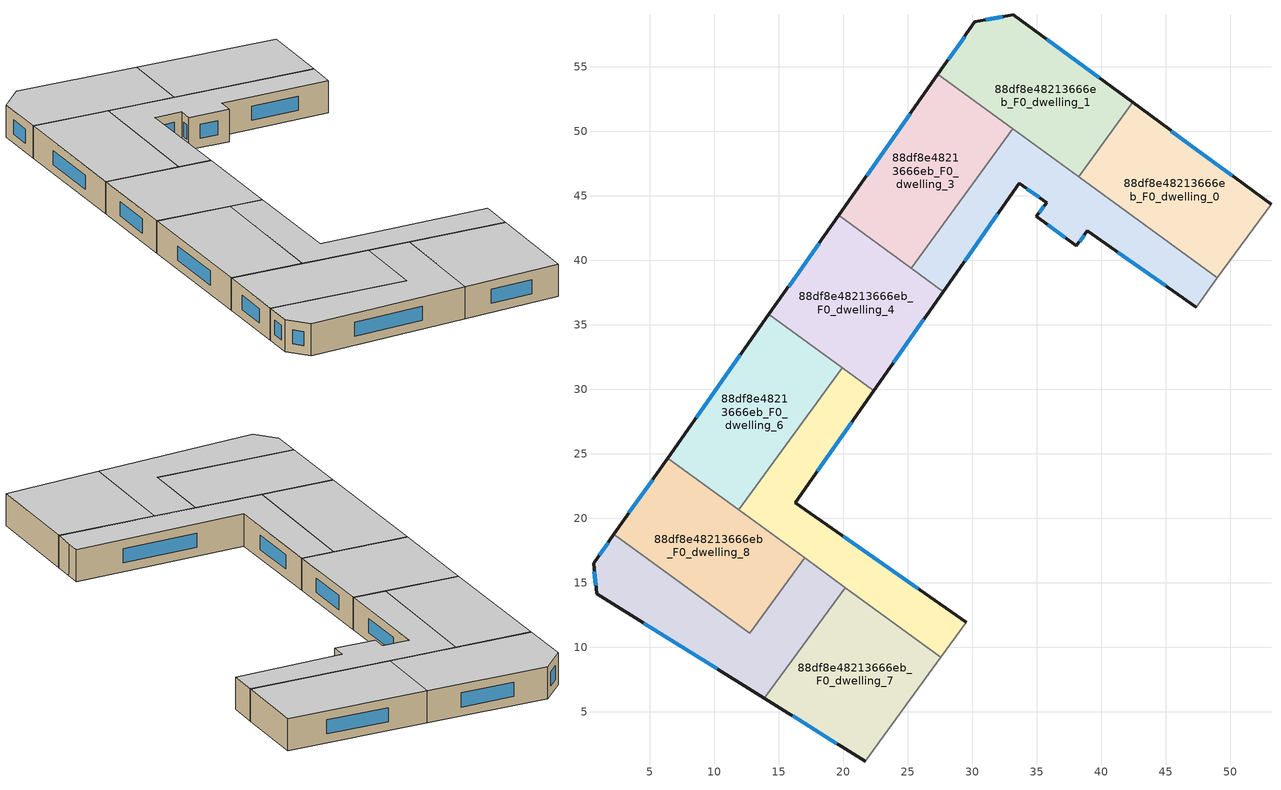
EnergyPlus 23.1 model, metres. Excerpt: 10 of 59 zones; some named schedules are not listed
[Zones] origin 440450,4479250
88df8e48213666eb_F0_dwelling_0
 floor ground (EU_floor_Construction): 53.15,44.36 49,38.65 38.23,46.49 42.43,52.24 z0
 wall outside (EU_wall_Construction): 53.15,44.36 42.43,52.24 z0:3
 wall to 88df8e48213666eb_F0_dwelling_1 (EU_wall_Construction): 42.43,52.24 38.23,46.49 z0:3
 wall adiabatic (EU_wall_Construction): 49,38.65 53.15,44.36 z0:3
 wall to 88df8e48213666eb_F0_dwelling_2 (EU_wall_Construction): 38.23,46.49 49,38.65 z0:3
 window (EU_Window_Construction): 50.14,46.57 45.44,50.03 z0.84:2.16
 ceiling to 88df8e48213666eb_F1_dwelling_0 (EU_floor_Construction): 49,38.65 53.15,44.36 42.43,52.24 38.23,46.49 z3
88df8e48213666eb_F0_dwelling_1
 floor ground (EU_floor_Construction): 42.43,52.24 38.23,46.49 27.34,54.42 30.2,58.48 33.19,59.03 z0
 wall outside (EU_wall_Construction): 42.43,52.24 33.19,59.03 30.2,58.48 27.34,54.42 z0:3
 wall to 88df8e48213666eb_F0_dwelling_3 (EU_wall_Construction): 27.34,54.42 33.14,50.2 z0:3
 wall to 88df8e48213666eb_F0_dwelling_2 (EU_wall_Construction): 33.14,50.2 38.23,46.49 z0:3
 window (EU_Window_Construction): 29.4,57.34 28.15,55.56 / 32.35,58.88 31.04,58.64 / 39.83,54.15 35.79,57.13 z0.84:2.16
 ceiling to 88df8e48213666eb_F1_dwelling_1 (EU_floor_Construction): 38.23,46.49 42.43,52.24 33.19,59.03 30.2,58.48 27.34,54.42 z3
88df8e48213666eb_F0_dwelling_2
 floor ground (EU_floor_Construction): 49,38.65 47.35,36.39 38.92,42.28 38.08,41.12 34.96,43.41 35.77,44.48 33.64,45.97 27.76,37.59 25.28,39.4 33.14,50.2 z0
 wall outside (EU_wall_Construction): 27.76,37.59 33.64,45.97 35.77,44.48 34.96,43.41 38.08,41.12 38.92,42.28 47.35,36.39 z0:3
 wall to 88df8e48213666eb_F0_dwelling_3 (EU_wall_Construction): 33.14,50.2 25.28,39.4 z0:3
 wall adiabatic (EU_wall_Construction): 47.35,36.39 49,38.65 z0:3
 wall to 88df8e48213666eb_F0_dwelling_4 (EU_wall_Construction): 25.28,39.4 27.76,37.59 z0:3
 window (EU_Window_Construction): 41.29,40.63 44.98,38.04 / 38.31,41.45 38.68,41.96 / 35.84,42.77 37.2,41.77 / 35.54,44.18 35.19,43.71 / 34.24,45.56 35.17,44.9 / 29.41,39.94 31.99,43.62 z0.84:2.16
 ceiling to 88df8e48213666eb_F1_dwelling_2 (EU_floor_Construction): 47.35,36.39 49,38.65 33.14,50.2 25.28,39.4 27.76,37.59 33.64,45.97 35.77,44.48 34.96,43.41 38.08,41.12 38.92,42.28 z3
88df8e48213666eb_F0_dwelling_3
 floor ground (EU_floor_Construction): 33.14,50.2 25.28,39.4 19.65,43.5 27.34,54.42 z0
 wall outside (EU_wall_Construction): 27.34,54.42 19.65,43.5 z0:3
 wall to 88df8e48213666eb_F0_dwelling_4 (EU_wall_Construction): 19.65,43.5 25.28,39.4 z0:3
 window (EU_Window_Construction): 25.18,51.35 21.81,46.57 z0.84:2.16
 ceiling to 88df8e48213666eb_F1_dwelling_3 (EU_floor_Construction): 25.28,39.4 33.14,50.2 27.34,54.42 19.65,43.5 z3
88df8e48213666eb_F0_dwelling_4
 floor ground (EU_floor_Construction): 27.76,37.59 22.37,29.89 14.24,35.82 19.65,43.5 z0
 wall outside (EU_wall_Construction): 22.37,29.89 27.76,37.59 / 19.65,43.5 14.24,35.82 z0:3
 wall to 88df8e48213666eb_F0_dwelling_6 (EU_wall_Construction): 14.24,35.82 19.92,31.68 z0:3
 wall to 88df8e48213666eb_F0_dwelling_5 (EU_wall_Construction): 19.92,31.68 22.37,29.89 z0:3
 window (EU_Window_Construction): 23.89,32.06 26.25,35.43 / 18.13,41.34 15.76,37.98 z0.84:2.16
 ceiling to 88df8e48213666eb_F1_dwelling_4 (EU_floor_Construction): 22.37,29.89 27.76,37.59 19.65,43.5 14.24,35.82 z3
88df8e48213666eb_F0_dwelling_5
 floor ground (EU_floor_Construction): 22.37,29.89 16.29,21.21 29.54,11.94 28.71,10.83 27.56,9.25 11.9,20.66 19.92,31.68 z0
 wall outside (EU_wall_Construction): 29.54,11.94 16.29,21.21 22.37,29.89 z0:3
 wall adiabatic (EU_wall_Construction): 27.56,9.25 28.71,10.83 29.54,11.94 z0:3
 wall to 88df8e48213666eb_F0_dwelling_6 (EU_wall_Construction): 19.92,31.68 11.9,20.66 z0:3
 wall to 88df8e48213666eb_F0_dwelling_7 (EU_wall_Construction): 20.15,14.65 27.56,9.25 z0:3
 wall to 88df8e48213666eb_F0_dwelling_9 (EU_wall_Construction): 17,16.94 20.15,14.65 z0:3
 wall to 88df8e48213666eb_F0_dwelling_8 (EU_wall_Construction): 11.9,20.66 17,16.94 z0:3
 window (EU_Window_Construction): 25.82,14.54 20.01,18.61 / 18,23.65 20.66,27.46 z0.84:2.16
 ceiling to 88df8e48213666eb_F1_dwelling_5 (EU_floor_Construction): 28.71,10.83 29.54,11.94 16.29,21.21 22.37,29.89 19.92,31.68 11.9,20.66 27.56,9.25 z3
88df8e48213666eb_F0_dwelling_6
 floor ground (EU_floor_Construction): 19.92,31.68 11.9,20.66 6.39,24.67 14.24,35.82 z0
 wall outside (EU_wall_Construction): 14.24,35.82 6.39,24.67 z0:3
 wall to 88df8e48213666eb_F0_dwelling_8 (EU_wall_Construction): 6.39,24.67 11.9,20.66 z0:3
 window (EU_Window_Construction): 12.03,32.69 8.59,27.8 z0.84:2.16
 ceiling to 88df8e48213666eb_F1_dwelling_6 (EU_floor_Construction): 11.9,20.66 19.92,31.68 14.24,35.82 6.39,24.67 z3
88df8e48213666eb_F0_dwelling_7
 floor ground (EU_floor_Construction): 27.56,9.25 21.7,1.19 13.9,6.06 20.15,14.65 z0
 wall outside (EU_wall_Construction): 13.9,6.06 21.7,1.19 z0:3
 wall to 88df8e48213666eb_F0_dwelling_9 (EU_wall_Construction): 20.15,14.65 13.9,6.06 z0:3
 wall adiabatic (EU_wall_Construction): 21.7,1.19 27.56,9.25 z0:3
 window (EU_Window_Construction): 16.09,4.69 19.51,2.56 z0.84:2.16
 ceiling to 88df8e48213666eb_F1_dwelling_7 (EU_floor_Construction): 21.7,1.19 27.56,9.25 20.15,14.65 13.9,6.06 z3
88df8e48213666eb_F0_dwelling_8
 floor ground (EU_floor_Construction): 17,16.94 12.75,11.11 2.23,18.77 6.39,24.67 z0
 wall outside (EU_wall_Construction): 6.39,24.67 2.23,18.77 z0:3
 wall to 88df8e48213666eb_F0_dwelling_9 (EU_wall_Construction): 2.23,18.77 12.75,11.11 17,16.94 z0:3
 window (EU_Window_Construction): 5.22,23.01 3.39,20.43 z0.84:2.16
 ceiling to 88df8e48213666eb_F1_dwelling_8 (EU_floor_Construction): 12.75,11.11 17,16.94 6.39,24.67 2.23,18.77 z3
88df8e48213666eb_F0_dwelling_9
 floor ground (EU_floor_Construction): 17,16.94 20.15,14.65 13.9,6.06 0.9,14.17 0.64,16.52 2.23,18.77 12.75,11.11 z0
 wall outside (EU_wall_Construction): 2.23,18.77 0.64,16.52 0.9,14.17 13.9,6.06 z0:3
 window (EU_Window_Construction): 4.55,11.89 10.24,8.34 / 0.71,15.86 0.82,14.83 / 1.78,18.14 1.09,17.15 z0.84:2.16
 ceiling to 88df8e48213666eb_F1_dwelling_9 (EU_floor_Construction): 13.9,6.06 20.15,14.65 17,16.94 12.75,11.11 2.23,18.77 0.64,16.52 0.9,14.17 z3
[Building]
EU S2 Campaign: North Axis=0; Terrain=City; Solar Distribution=FullExterior
[Site:Location]
Madrid: Latitude=40.5; Longitude=-3.5; Time Zone=1; Elevation=609
[SizingPeriod:WeatherFileDays]
AnnualSizingPeriod: Begin Month=1; Begin Day of Month=1; End Month=12; End Day of Month=31; Day of Week for Start Day=Monday; Use Weather File Daylight Saving Period=No; Use Weather File Rain and Snow Indicators=No
[MATERIAL]
EU_InternalMass_Material: Roughness=MediumRough; Thickness=0.1; Conductivity=1; Density=1800; Specific Heat=900; Thermal Absorptance=0.9; Solar Absorptance=0.7; Visible Absorptance=0.7
[MATERIAL:NOMASS] Roughness=MediumRough; Thermal Absorptance=0.9; Solar Absorptance=0.7; Visible Absorptance=0.7
Name | Thermal Resistance
EU_wall_NoMass | 2.16768
EU_floor_NoMass | 1.14339
[WINDOWMATERIAL:SIMPLEGLAZINGSYSTEM]
EU_Window_SimpleGlazing: UFactor=3.23888; Solar Heat Gain Coefficient=0.85; Visible Transmittance=0.85
[CONSTRUCTION]
EU_wall_Construction: EU_wall_NoMass
EU_floor_Construction: EU_floor_NoMass
EU_Window_Construction: EU_Window_SimpleGlazing
EU_InternalMass_Construction: EU_InternalMass_Material
[ZONE] Type=1; Multiplier=1; Ceiling Height=autocalculate; Floor Area=autocalculate; Part of Total Floor Area=Yes
Name | Volume
88df8e48213666eb_F0_dwelling_0 | 283.245
88df8e48213666eb_F0_dwelling_1 | 283.237
88df8e48213666eb_F0_dwelling_2 | 283.2
88df8e48213666eb_F0_dwelling_3 | 283.214
88df8e48213666eb_F0_dwelling_4 | 283.221
88df8e48213666eb_F0_dwelling_5 | 283.223
88df8e48213666eb_F0_dwelling_6 | 283.23
88df8e48213666eb_F0_dwelling_7 | 283.22
88df8e48213666eb_F0_dwelling_8 | 283.217
88df8e48213666eb_F0_dwelling_9 | 283.194
[INTERNALMASS] Construction=EU_InternalMass_Construction
Name | Zone or ZoneList | Surface Area
88df8e48213666eb_F0_dwelling_0_EU_InternalMass | 88df8e48213666eb_F0_dwelling_0 | 94.415
88df8e48213666eb_F0_dwelling_1_EU_InternalMass | 88df8e48213666eb_F0_dwelling_1 | 94.4129
88df8e48213666eb_F0_dwelling_2_EU_InternalMass | 88df8e48213666eb_F0_dwelling_2 | 94.401
88df8e48213666eb_F0_dwelling_3_EU_InternalMass | 88df8e48213666eb_F0_dwelling_3 | 94.4079
88df8e48213666eb_F0_dwelling_4_EU_InternalMass | 88df8e48213666eb_F0_dwelling_4 | 94.4069
88df8e48213666eb_F0_dwelling_5_EU_InternalMass | 88df8e48213666eb_F0_dwelling_5 | 94.4099
88df8e48213666eb_F0_dwelling_6_EU_InternalMass | 88df8e48213666eb_F0_dwelling_6 | 94.412
88df8e48213666eb_F0_dwelling_7_EU_InternalMass | 88df8e48213666eb_F0_dwelling_7 | 94.4061
88df8e48213666eb_F0_dwelling_8_EU_InternalMass | 88df8e48213666eb_F0_dwelling_8 | 94.4069
88df8e48213666eb_F0_dwelling_9_EU_InternalMass | 88df8e48213666eb_F0_dwelling_9 | 94.3976
[OTHEREQUIPMENT] Fuel Type=Electricity; Design Level Calculation Method=Watts/Area; Power per Zone Floor Area=1; Fraction Latent=0; Fraction Radiant=0; Fraction Lost=0; Carbon Dioxide Generation Rate=0; EndUse Subcategory=EU_Step8_InternalGains
Name | Zone or ZoneList or Space or SpaceList | Schedule
EU_Step8_InternalGain_88df8e48213666eb_F0_dwelling_0_f000 | 88df8e48213666eb_F0_dwelling_0 | EU_Step8_GainSchedule_88df8e48213666eb_F0_dwelling_0_f000
EU_Step8_InternalGain_88df8e48213666eb_F0_dwelling_1_f000 | 88df8e48213666eb_F0_dwelling_1 | EU_Step8_GainSchedule_88df8e48213666eb_F0_dwelling_1_f000
EU_Step8_InternalGain_88df8e48213666eb_F0_dwelling_2_f000 | 88df8e48213666eb_F0_dwelling_2 | EU_Step8_GainSchedule_88df8e48213666eb_F0_dwelling_2_f000
EU_Step8_InternalGain_88df8e48213666eb_F0_dwelling_3_f000 | 88df8e48213666eb_F0_dwelling_3 | EU_Step8_GainSchedule_88df8e48213666eb_F0_dwelling_3_f000
EU_Step8_InternalGain_88df8e48213666eb_F0_dwelling_4_f000 | 88df8e48213666eb_F0_dwelling_4 | EU_Step8_GainSchedule_88df8e48213666eb_F0_dwelling_4_f000
EU_Step8_InternalGain_88df8e48213666eb_F0_dwelling_5_f000 | 88df8e48213666eb_F0_dwelling_5 | EU_Step8_GainSchedule_88df8e48213666eb_F0_dwelling_5_f000
EU_Step8_InternalGain_88df8e48213666eb_F0_dwelling_6_f000 | 88df8e48213666eb_F0_dwelling_6 | EU_Step8_GainSchedule_88df8e48213666eb_F0_dwelling_6_f000
EU_Step8_InternalGain_88df8e48213666eb_F0_dwelling_7_f000 | 88df8e48213666eb_F0_dwelling_7 | EU_Step8_GainSchedule_88df8e48213666eb_F0_dwelling_7_f000
EU_Step8_InternalGain_88df8e48213666eb_F0_dwelling_8_f000 | 88df8e48213666eb_F0_dwelling_8 | EU_Step8_GainSchedule_88df8e48213666eb_F0_dwelling_8_f000
EU_Step8_InternalGain_88df8e48213666eb_F0_dwelling_9_f000 | 88df8e48213666eb_F0_dwelling_9 | EU_Step8_GainSchedule_88df8e48213666eb_F0_dwelling_9_f000
[ZONEVENTILATION:DESIGNFLOWRATE] Schedule=EU_AlwaysOn; Design Flow Rate Calculation Method=AirChanges/Hour; Air Changes per Hour=0.480546; Ventilation Type=Natural; Fan Pressure Rise=0; Fan Total Efficiency=1; Constant Term Coefficient=1; Temperature Term Coefficient=0; Velocity Term Coefficient=0; Velocity Squared Term Coefficient=0; Minimum Indoor Temperature=-100; Maximum Indoor Temperature=100; Delta Temperature=-100; Minimum Outdoor Temperature=-100; Maximum Outdoor Temperature=100; Maximum Wind Speed=40
Name | Zone or ZoneList or Space or SpaceList
EU_ConstantAir_88df8e48213666eb_F0_dwelling_0 | 88df8e48213666eb_F0_dwelling_0
EU_ConstantAir_88df8e48213666eb_F0_dwelling_1 | 88df8e48213666eb_F0_dwelling_1
EU_ConstantAir_88df8e48213666eb_F0_dwelling_2 | 88df8e48213666eb_F0_dwelling_2
EU_ConstantAir_88df8e48213666eb_F0_dwelling_3 | 88df8e48213666eb_F0_dwelling_3
EU_ConstantAir_88df8e48213666eb_F0_dwelling_4 | 88df8e48213666eb_F0_dwelling_4
EU_ConstantAir_88df8e48213666eb_F0_dwelling_5 | 88df8e48213666eb_F0_dwelling_5
EU_ConstantAir_88df8e48213666eb_F0_dwelling_6 | 88df8e48213666eb_F0_dwelling_6
EU_ConstantAir_88df8e48213666eb_F0_dwelling_7 | 88df8e48213666eb_F0_dwelling_7
EU_ConstantAir_88df8e48213666eb_F0_dwelling_8 | 88df8e48213666eb_F0_dwelling_8
EU_ConstantAir_88df8e48213666eb_F0_dwelling_9 | 88df8e48213666eb_F0_dwelling_9
[HVACTEMPLATE:THERMOSTAT] Constant Heating Setpoint=20; Constant Cooling Setpoint=50
EU_HeatOnly_88df8e48213666eb_F0_dwelling_0; EU_HeatOnly_88df8e48213666eb_F0_dwelling_1; EU_HeatOnly_88df8e48213666eb_F0_dwelling_2; EU_HeatOnly_88df8e48213666eb_F0_dwelling_3; EU_HeatOnly_88df8e48213666eb_F0_dwelling_4; EU_HeatOnly_88df8e48213666eb_F0_dwelling_5; EU_HeatOnly_88df8e48213666eb_F0_dwelling_6; EU_HeatOnly_88df8e48213666eb_F0_dwelling_7; EU_HeatOnly_88df8e48213666eb_F0_dwelling_8; EU_HeatOnly_88df8e48213666eb_F0_dwelling_9; EU_HeatOnly_88df8e48213666eb_F1_dwelling_0; EU_HeatOnly_88df8e48213666eb_F1_dwelling_1; EU_HeatOnly_88df8e48213666eb_F1_dwelling_2; EU_HeatOnly_88df8e48213666eb_F1_dwelling_3; EU_HeatOnly_88df8e48213666eb_F1_dwelling_4; EU_HeatOnly_88df8e48213666eb_F1_dwelling_5; EU_HeatOnly_88df8e48213666eb_F1_dwelling_6; EU_HeatOnly_88df8e48213666eb_F1_dwelling_7; EU_HeatOnly_88df8e48213666eb_F1_dwelling_8; EU_HeatOnly_88df8e48213666eb_F1_dwelling_9; EU_HeatOnly_88df8e48213666eb_F2_dwelling_0; EU_HeatOnly_88df8e48213666eb_F2_dwelling_1; EU_HeatOnly_88df8e48213666eb_F2_dwelling_2; EU_HeatOnly_88df8e48213666eb_F2_dwelling_3; EU_HeatOnly_88df8e48213666eb_F2_dwelling_4; EU_HeatOnly_88df8e48213666eb_F2_dwelling_5; EU_HeatOnly_88df8e48213666eb_F2_dwelling_6; EU_HeatOnly_88df8e48213666eb_F2_dwelling_7; EU_HeatOnly_88df8e48213666eb_F2_dwelling_8; EU_HeatOnly_88df8e48213666eb_F2_dwelling_9; EU_HeatOnly_88df8e48213666eb_F3_dwelling_0; EU_HeatOnly_88df8e48213666eb_F3_dwelling_1; EU_HeatOnly_88df8e48213666eb_F3_dwelling_2; EU_HeatOnly_88df8e48213666eb_F3_dwelling_3; EU_HeatOnly_88df8e48213666eb_F3_dwelling_4; EU_HeatOnly_88df8e48213666eb_F3_dwelling_5; EU_HeatOnly_88df8e48213666eb_F3_dwelling_6; EU_HeatOnly_88df8e48213666eb_F3_dwelling_7; EU_HeatOnly_88df8e48213666eb_F3_dwelling_8; EU_HeatOnly_88df8e48213666eb_F3_dwelling_9; EU_HeatOnly_88df8e48213666eb_F4_dwelling_0; EU_HeatOnly_88df8e48213666eb_F4_dwelling_1; EU_HeatOnly_88df8e48213666eb_F4_dwelling_2; EU_HeatOnly_88df8e48213666eb_F4_dwelling_3; EU_HeatOnly_88df8e48213666eb_F4_dwelling_4; EU_HeatOnly_88df8e48213666eb_F4_dwelling_5; EU_HeatOnly_88df8e48213666eb_F4_dwelling_6; EU_HeatOnly_88df8e48213666eb_F4_dwelling_7; EU_HeatOnly_88df8e48213666eb_F4_dwelling_8; EU_HeatOnly_88df8e48213666eb_F4_dwelling_9; EU_HeatOnly_88df8e48213666eb_F5_dwelling_0; EU_HeatOnly_88df8e48213666eb_F5_dwelling_1; EU_HeatOnly_88df8e48213666eb_F5_dwelling_2; EU_HeatOnly_88df8e48213666eb_F5_dwelling_3; EU_HeatOnly_88df8e48213666eb_F5_dwelling_4; EU_HeatOnly_88df8e48213666eb_F5_dwelling_5; EU_HeatOnly_88df8e48213666eb_F5_dwelling_6; EU_HeatOnly_88df8e48213666eb_F5_dwelling_7; EU_HeatOnly_88df8e48213666eb_F5_dwelling_8
[HVACTEMPLATE:ZONE:IDEALLOADSAIRSYSTEM] System Availability Schedule=EU_AlwaysOn; Maximum Heating Supply Air Temperature=50; Minimum Cooling Supply Air Temperature=13; Maximum Heating Supply Air Humidity Ratio=0.0156; Minimum Cooling Supply Air Humidity Ratio=0.0077; Heating Limit=NoLimit; Cooling Limit=NoLimit; Heating Availability Schedule=EU_AlwaysOn; Cooling Availability Schedule=EU_CoolingOff; Dehumidification Control Type=ConstantSensibleHeatRatio; Cooling Sensible Heat Ratio=0.7; Dehumidification Setpoint=60; Humidification Control Type=None; Humidification Setpoint=30; Outdoor Air Method=None; Outdoor Air Flow Rate per Person=0.00944; Outdoor Air Flow Rate per Zone Floor Area=0; Outdoor Air Flow Rate per Zone=0; Demand Controlled Ventilation Type=None; Outdoor Air Economizer Type=NoEconomizer; Heat Recovery Type=None; Sensible Heat Recovery Effectiveness=0.7; Latent Heat Recovery Effectiveness=0.65
Name | Template Thermostat
88df8e48213666eb_F0_dwelling_0 | EU_HeatOnly_88df8e48213666eb_F0_dwelling_0
88df8e48213666eb_F0_dwelling_1 | EU_HeatOnly_88df8e48213666eb_F0_dwelling_1
88df8e48213666eb_F0_dwelling_2 | EU_HeatOnly_88df8e48213666eb_F0_dwelling_2
88df8e48213666eb_F0_dwelling_3 | EU_HeatOnly_88df8e48213666eb_F0_dwelling_3
88df8e48213666eb_F0_dwelling_4 | EU_HeatOnly_88df8e48213666eb_F0_dwelling_4
88df8e48213666eb_F0_dwelling_5 | EU_HeatOnly_88df8e48213666eb_F0_dwelling_5
88df8e48213666eb_F0_dwelling_6 | EU_HeatOnly_88df8e48213666eb_F0_dwelling_6
88df8e48213666eb_F0_dwelling_7 | EU_HeatOnly_88df8e48213666eb_F0_dwelling_7
88df8e48213666eb_F0_dwelling_8 | EU_HeatOnly_88df8e48213666eb_F0_dwelling_8
88df8e48213666eb_F0_dwelling_9 | EU_HeatOnly_88df8e48213666eb_F0_dwelling_9
[SIZING:ZONE] Zone Cooling Design Supply Air Temperature Input Method=SupplyAirTemperature; Zone Cooling Design Supply Air Temperature=13; Zone Heating Design Supply Air Temperature Input Method=SupplyAirTemperature; Zone Heating Design Supply Air Temperature=50; Zone Cooling Design Supply Air Humidity Ratio=0.008; Zone Heating Design Supply Air Humidity Ratio=0.008; Cooling Design Air Flow Method=DesignDay; Cooling Design Air Flow Rate=0; Cooling Minimum Air Flow per Zone Floor Area=0.000762; Cooling Minimum Air Flow=0; Cooling Minimum Air Flow Fraction=0.2; Heating Design Air Flow Method=DesignDay; Heating Design Air Flow Rate=0; Heating Maximum Air Flow per Zone Floor Area=0.002032; Heating Maximum Air Flow=0.141576; Heating Maximum Air Flow Fraction=0.3; Account for Dedicated Outdoor Air System=No; Dedicated Outdoor Air System Control Strategy=NeutralSupplyAir; Dedicated Outdoor Air Low Setpoint Temperature for Design=autosize; Dedicated Outdoor Air High Setpoint Temperature for Design=autosize; Zone Load Sizing Method=Sensible Load Only No Latent Load; Zone Latent Cooling Design Supply Air Humidity Ratio Input Method=HumidityRatioDifference; Zone Cooling Design Supply Air Humidity Ratio Difference=0.005; Zone Latent Heating Design Supply Air Humidity Ratio Input Method=HumidityRatioDifference; Zone Humidification Design Supply Air Humidity Ratio Difference=0.005
88df8e48213666eb_F0_dwelling_0; 88df8e48213666eb_F0_dwelling_1; 88df8e48213666eb_F0_dwelling_2; 88df8e48213666eb_F0_dwelling_3; 88df8e48213666eb_F0_dwelling_4; 88df8e48213666eb_F0_dwelling_5; 88df8e48213666eb_F0_dwelling_6; 88df8e48213666eb_F0_dwelling_7; 88df8e48213666eb_F0_dwelling_8; 88df8e48213666eb_F0_dwelling_9
[SCHEDULE:FILE] Column Number=1; Rows to Skip at Top=0; Number of Hours of Data=8760; Column Separator=Comma; Interpolate to Timestep=No; Minutes per Item=60; Adjust Schedule for Daylight Savings=Yes
Name | File
EU_Step8_GainSchedule_88df8e48213666eb_F0_dwelling_0_f000 | ../../schedules/88df8e48213666eb/88df8e48213666eb_F0_dwelling_0_f000_gain.csv
EU_Step8_GainSchedule_88df8e48213666eb_F0_dwelling_1_f000 | ../../schedules/88df8e48213666eb/88df8e48213666eb_F0_dwelling_1_f000_gain.csv
EU_Step8_GainSchedule_88df8e48213666eb_F0_dwelling_2_f000 | ../../schedules/88df8e48213666eb/88df8e48213666eb_F0_dwelling_2_f000_gain.csv
EU_Step8_GainSchedule_88df8e48213666eb_F0_dwelling_3_f000 | ../../schedules/88df8e48213666eb/88df8e48213666eb_F0_dwelling_3_f000_gain.csv
EU_Step8_GainSchedule_88df8e48213666eb_F0_dwelling_4_f000 | ../../schedules/88df8e48213666eb/88df8e48213666eb_F0_dwelling_4_f000_gain.csv
EU_Step8_GainSchedule_88df8e48213666eb_F0_dwelling_5_f000 | ../../schedules/88df8e48213666eb/88df8e48213666eb_F0_dwelling_5_f000_gain.csv
EU_Step8_GainSchedule_88df8e48213666eb_F0_dwelling_6_f000 | ../../schedules/88df8e48213666eb/88df8e48213666eb_F0_dwelling_6_f000_gain.csv
EU_Step8_GainSchedule_88df8e48213666eb_F0_dwelling_7_f000 | ../../schedules/88df8e48213666eb/88df8e48213666eb_F0_dwelling_7_f000_gain.csv
